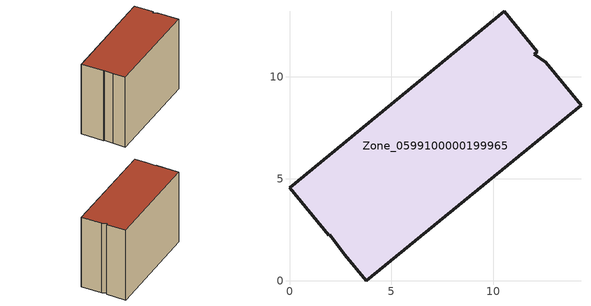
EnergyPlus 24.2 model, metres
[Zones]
Zone_0599100000199965
 floor ground (C_G): 3.76,0 2.72,1.26 1.97,2.26 1.93,2.23 0,4.56 10.52,13.21 12.15,11.22 12,11.1 12.56,10.71 14.29,8.6 z0
 wall outside (C_F): 3.76,0 14.29,8.6 12.56,10.71 12,11.1 12.15,11.22 10.52,13.21 0,4.56 1.93,2.23 1.97,2.26 2.72,1.26 3.76,0 z0:10.07
 roof outside (C_R): 2.72,1.26 3.76,0 14.29,8.6 12.56,10.71 12,11.1 12.15,11.22 10.52,13.21 0,4.56 1.93,2.23 1.97,2.26 z10.07
[BUILDING]
Pand.0599100000199965: North Axis=0; Terrain=City; Loads Convergence Tolerance Value=0.04; Temperature Convergence Tolerance Value=0.4; Solar Distribution=FullExterior; Maximum Number of Warmup Days=25; Minimum Number of Warmup Days=1
[Site:Location]
Rotterdam.The.Hague.AP_ZH_NLD Design_Conditions: Latitude=51.96; Longitude=4.45; Time Zone=1; Elevation=-4.5
[SITE:GROUNDTEMPERATURE:BUILDINGSURFACE]
18, 18, 18, 18, 18, 18, 18, 18, 18, 18, 18, 18
[MATERIAL] Thermal Absorptance=0.9; Solar Absorptance=0.7; Visible Absorptance=0.7
Name | Roughness | Thickness | Conductivity | Density | Specific Heat
G.TI.1946 | MediumSmooth | 0.15 | 1 | 540 | 1210
F.TI.1946 | Rough | 0.3 | 0.857143 | 1920 | 840
R.TI.1946 | MediumRough | 0.2 | 0.1 | 1500 | 1000
[CONSTRUCTION]
C_G: G.TI.1946
C_F: F.TI.1946
C_R: R.TI.1946
[ZONE]
Zone_0599100000199965: Type=1; Multiplier=1; Ceiling Height=Autocalculate; Volume=Autocalculate; Floor Area=autocalculate; Part of Total Floor Area=Yes
[ZONEINFILTRATION:DESIGNFLOWRATE]
Infil_Zone_0599100000199965: Zone or ZoneList or Space or SpaceList=Zone_0599100000199965; Schedule=AlwaysOn; Design Flow Rate Calculation Method=Flow/Area; Flow Rate per Floor Area=0.003; Constant Term Coefficient=1; Temperature Term Coefficient=0; Velocity Term Coefficient=0; Velocity Squared Term Coefficient=0
[HVACTEMPLATE:ZONE:IDEALLOADSAIRSYSTEM]
Zone_0599100000199965: Maximum Heating Supply Air Temperature=50; Minimum Cooling Supply Air Temperature=13; Maximum Heating Supply Air Humidity Ratio=0.0156; Minimum Cooling Supply Air Humidity Ratio=0.0077; Heating Limit=NoLimit; Cooling Limit=NoLimit; Dehumidification Control Type=ConstantSensibleHeatRatio; Cooling Sensible Heat Ratio=0.7; Dehumidification Setpoint=60; Humidification Control Type=None; Humidification Setpoint=30; Outdoor Air Method=None; Outdoor Air Flow Rate per Person=0.00944; Outdoor Air Flow Rate per Zone Floor Area=0; Outdoor Air Flow Rate per Zone=0; Demand Controlled Ventilation Type=None; Outdoor Air Economizer Type=NoEconomizer; Heat Recovery Type=None; Sensible Heat Recovery Effectiveness=0.7; Latent Heat Recovery Effectiveness=0.65
[ZONECONTROL:THERMOSTAT]
ThermostatControl_Zone_0599100000199965: Zone or ZoneList=Zone_0599100000199965; Control Type Schedule=DualSetpointControlType; Control 1=Thermostat_Zone_0599100000199965; Temperature Difference Between Cutout And Setpoint=0
[THERMOSTATSETPOINT:DUALSETPOINT]
Thermostat_Zone_0599100000199965: Heating Setpoint Temperature Schedule=HeatingSetpoint_Zone_0599100000199965; Cooling Setpoint Temperature Schedule=CoolingSetpoint_Zone_0599100000199965
[SCHEDULE:COMPACT]
HeatingSetpoint_Zone_0599100000199965: Through: 12/31, For: AllDays, Until: 24:00, 21
CoolingSetpoint_Zone_0599100000199965: Through: 12/31, For: AllDays, Until: 24:00, 24
DualSetpointControlType: Through: 12/31, For: AllDays, Until: 24:00, 4
AlwaysOn: Through: 12/31, For: AllDays, Until: 24:00, 1
